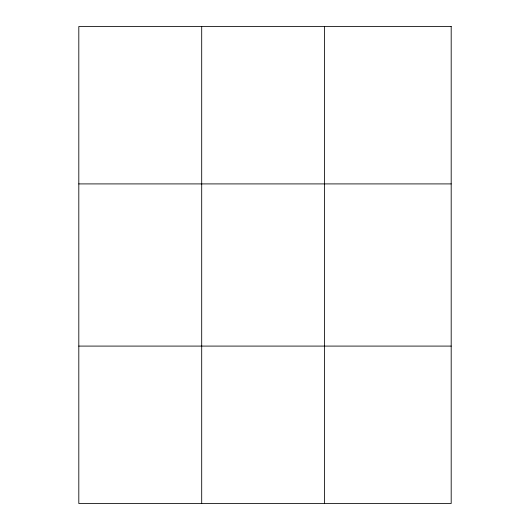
<?xml version="1.0" encoding="UTF-8"?>
<svg xmlns="http://www.w3.org/2000/svg" width="530" height="530" viewBox="0 0 530 530"><rect width="100%" height="100%" fill="white"/><g stroke="black" fill="none" stroke-linecap="round" stroke-linejoin="round"><path stroke-width="0.79" d="M201.698 503.5L201.698 26.5M324.579 503.5L324.579 26.5M78.811 183.91L451.189 183.91M78.811 346.09L451.189 346.09M451.189 26.5L451.189 503.5L78.811 503.5L78.811 26.5L451.189 26.5"/></g></svg>
